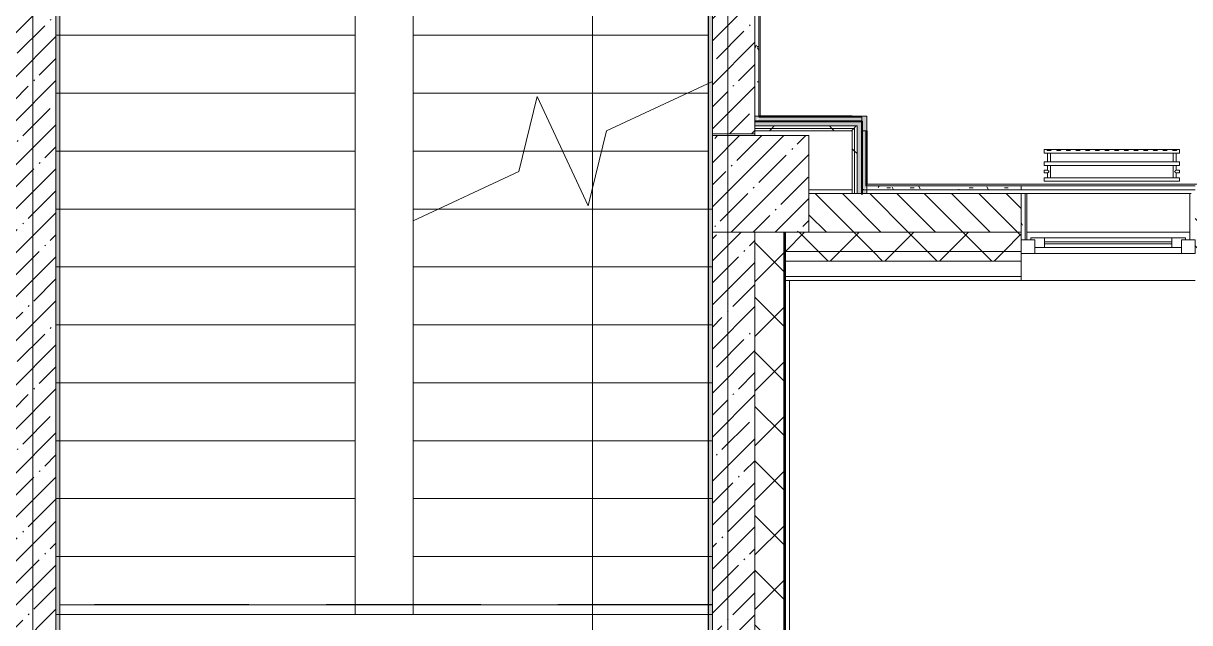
# Model space of a CAD drawing. Header units: millimetres. Extents: x -213911 to 415037, y -3642 to 107391.
# Drawn here: x 71976 to 78017, y 1391 to 4496 of the extents above; entities that cross this region are included whole.
import ezdxf

# ---------------------------------------------------------------- set-up
doc = ezdxf.new("R2010")
doc.units = ezdxf.units.MM
doc.linetypes.add('50_ШТРИХ_ш4_п2_', pattern=[1200, 800, -400])
for name, color, linetype, lineweight in [('5.5) Перег WD5', 3, 'Continuous', 40), ('A-DETL-3', 7, '50_ШТРИХ_ш4_п2_', 30), ('A-FLOR', 7, 'Continuous', 9), ('A-GLAZ', 7, 'Continuous', 9), ('A-GLAZ-1', 7, 'Continuous', 5), ('A-WALL', 7, 'Continuous', 5), ('I-WALL', 7, 'Continuous', 5), ('S-COLS', 7, 'Continuous', 9), ('S-COLS-1', 7, 'Continuous', 5), ('S-STRS', 7, 'Continuous', 9), ('S-STRS-MBND', 7, 'Continuous', 9), ('Оси', 7, 'Continuous', 9)]:
    doc.layers.add(name, color=color, linetype=linetype, lineweight=lineweight)
for name, color, linetype, lineweight, true_color in [('A-WALL-1', 9, 'Continuous', 5, 0x808080), ('A-WALL-FNSH-1', 9, 'Continuous', 5, 0x808080), ('M-EQPM-1', 7, 'Continuous', 9, 0xb2b2b2)]:
    doc.layers.add(name, color=color, linetype=linetype, lineweight=lineweight, true_color=true_color)
pattern_1 = [(45, (64.7, -136.06), (-114.04925, 114.04925), []), (45, (178.75, -136.06), (-114.04925, 114.04925), [201.612, -40.322, 6.706, -33.617])]
pattern_2 = [(45, (64.7, -136.06), (-141.42136, 141.42136), []), (135, (64.7, -136.06), (-141.42136, -141.42136), [])]
pattern_3 = [(0, (64.7, -136.06), (243.84, 60.96), [20.117, -162.763, 20.117, -162.763, -975.36]), (0, (64.7, -136.06), (243.84, 60.96), [-365.76, 20.117, -345.643, 20.117, -162.763, -426.72]), (0, (64.7, -136.06), (243.84, 60.96), [-914.4, 20.117, -101.803, 20.117, -284.683]), (120, (156.14, -105.58), (-174.71291, 180.691634), [20.117, -162.763, 20.117, -162.763, -975.36]), (120, (156.14, -105.58), (-174.71291, 180.691634), [-365.76, 20.117, -345.643, 20.117, -162.763, -426.72]), (120, (156.14, -105.58), (-174.71291, 180.691634), [-914.4, 20.117, -101.803, 20.117, -284.683]), (240, (186.62, 16.34), (-69.12709, -241.651634), [20.117, -162.763, 20.117, -162.763, -975.36]), (240, (186.62, 16.34), (-69.12709, -241.651634), [-365.76, 20.117, -345.643, 20.117, -162.763, -426.72]), (240, (186.62, 16.34), (-69.12709, -241.651634), [-914.4, 20.117, -101.803, 20.117, -284.683])]
pattern_4 = [(45, (64.7, -136.06), (-212.132, 212.132), []), (135, (64.7, -136.06), (-212.132, -212.132), [])]

# ---------------------------------------------------------------- blocks, each defined once
blk = doc.blocks.new('BSC_Колонна _Прямоугольная - 500х500-V13-Объем проектирования 1 этажа')
at = {"layer": 'S-COLS-1'}
h = blk.add_hatch(dxfattribs=at)
h.set_pattern_fill('FP_17', color=256, style=0, pattern_type=2)
h.set_pattern_definition([(45, (-75730, -3800), (-114.04925, 114.04925), []), (45, (-75615.95, -3800), (-114.04925, 114.04925), [201.613, -40.323, 6.706, -33.617])])
h.paths.add_polyline_path([(250, -250), (250, 250), (-250, 250), (-250, -250), (120, -250)])
for p, q in [((250, 250), (-250, 250)), ((-250, 250), (-250, -250)), ((250, -250), (250, 250)), ((-250, -250), (250, -250))]:
    blk.add_line(p, q, dxfattribs=at)
blk = doc.blocks.new('120_Окно_СКБ_1Ст - 120_Окно_СКБ_1Ст 900х2500_h_-19906774-Объем проектирования 1 этажа')
at = {"layer": 'A-GLAZ'}
for p, q in [((-450, -75), (-450, -5)), ((-450, -5), (-380, -5)), ((-380, -5), (-380, -75)), ((380, -35), (-380, -35)), ((-380, -35), (-380, -75)), ((-330, -85), (-330, -35)), ((330, -85), (330, -35)), ((380, -75), (380, -5)), ((380, -5), (450, -5)), ((380, -75), (380, -35)), ((450, -5), (450, -75)), ((-380, -75), (-450, -75)), ((-380, -75), (-400, -75)), ((-400, -75), (-400, -85)), ((-400, -85), (400, -85)), ((400, -85), (-400, -85)), ((450, -75), (380, -75)), ((400, -75), (380, -75)), ((400, -85), (400, -75))]:
    blk.add_line(p, q, dxfattribs=at)
at = {"layer": 'A-GLAZ-1'}
for p, q in [((450, -5), (-450, -5)), ((-330, -55), (330, -55)), ((-422, -75), (-400, -75)), ((330, -65), (-330, -65)), ((400, -75), (422, -75))]:
    blk.add_line(p, q, dxfattribs=at)
blk = doc.blocks.new('radiator_prado_classic_z_tip_30_po exemplyaru - Classic Z Тип 30-500-V230-Объем проектирования 1 этажа')
at = {"layer": 'M-EQPM-1'}
for p, q in [((0, 228), (0, 210)), ((700, 228), (0, 228)), ((0, 210), (0, 228)), ((0, 228), (12.5, 228)), ((0, 210), (700, 210)), ((17.8, 210), (0, 210)), ((12.5, 228), (37.5, 228)), ((37.5, 228), (12.5, 228)), ((12.5, 228), (37.5, 228)), ((12.5, 228), (17.5, 223)), ((12.5, 228), (17.5, 223)), ((32.5, 223), (17.5, 223)), ((17.5, 223), (32.5, 223)), ((17.5, 210), (17.5, 164)), ((17.5, 210), (17.5, 164)), ((17.8, 210), (17.5, 210)), ((17.5, 210), (17.8, 210)), ((17.8, 210), (17.5, 210)), ((17.5, 210), (32.5, 210)), ((32.2, 210), (17.8, 210)), ((17.8, 210), (32.2, 210)), ((32.2, 210), (17.8, 210)), ((32.5, 210), (32.2, 210)), ((32.2, 210), (32.5, 210)), ((32.5, 210), (32.2, 210)), ((667.8, 210), (32.2, 210)), ((32.5, 223), (37.5, 228)), ((37.5, 228), (32.5, 223)), ((32.5, 164), (32.5, 210)), ((32.5, 164), (32.5, 210)), ((37.5, 228), (62.5, 228)), ((62.5, 228), (87.5, 228)), ((87.5, 228), (62.5, 228)), ((62.5, 228), (87.5, 228)), ((62.5, 228), (67.5, 223)), ((62.5, 228), (67.5, 223)), ((82.5, 223), (67.5, 223)), ((67.5, 223), (82.5, 223)), ((82.5, 223), (87.5, 228)), ((87.5, 228), (82.5, 223)), ((87.5, 228), (112.5, 228)), ((112.5, 228), (137.5, 228)), ((137.5, 228), (112.5, 228)), ((112.5, 228), (137.5, 228)), ((112.5, 228), (117.5, 223)), ((112.5, 228), (117.5, 223)), ((132.5, 223), (117.5, 223)), ((117.5, 223), (132.5, 223)), ((132.5, 223), (137.5, 228)), ((137.5, 228), (132.5, 223)), ((137.5, 228), (162.5, 228)), ((162.5, 228), (187.5, 228)), ((187.5, 228), (162.5, 228)), ((162.5, 228), (187.5, 228)), ((162.5, 228), (167.5, 223)), ((162.5, 228), (167.5, 223)), ((182.5, 223), (167.5, 223)), ((167.5, 223), (182.5, 223)), ((182.5, 223), (187.5, 228)), ((187.5, 228), (182.5, 223)), ((187.5, 228), (212.5, 228)), ((212.5, 228), (237.5, 228)), ((237.5, 228), (212.5, 228)), ((212.5, 228), (237.5, 228)), ((212.5, 228), (217.5, 223)), ((212.5, 228), (217.5, 223)), ((232.5, 223), (217.5, 223)), ((217.5, 223), (232.5, 223)), ((232.5, 223), (237.5, 228)), ((237.5, 228), (232.5, 223)), ((237.5, 228), (262.5, 228)), ((262.5, 228), (287.5, 228)), ((287.5, 228), (262.5, 228)), ((262.5, 228), (287.5, 228)), ((262.5, 228), (267.5, 223)), ((262.5, 228), (267.5, 223)), ((282.5, 223), (267.5, 223)), ((267.5, 223), (282.5, 223)), ((282.5, 223), (287.5, 228)), ((287.5, 228), (282.5, 223)), ((287.5, 228), (312.5, 228)), ((312.5, 228), (337.5, 228)), ((337.5, 228), (312.5, 228)), ((312.5, 228), (337.5, 228)), ((312.5, 228), (317.5, 223)), ((312.5, 228), (317.5, 223)), ((332.5, 223), (317.5, 223)), ((317.5, 223), (332.5, 223)), ((332.5, 223), (337.5, 228)), ((337.5, 228), (332.5, 223)), ((337.5, 228), (362.5, 228)), ((362.5, 228), (387.5, 228)), ((387.5, 228), (362.5, 228)), ((362.5, 228), (387.5, 228)), ((362.5, 228), (367.5, 223)), ((362.5, 228), (367.5, 223)), ((382.5, 223), (367.5, 223)), ((367.5, 223), (382.5, 223)), ((382.5, 223), (387.5, 228)), ((387.5, 228), (382.5, 223)), ((387.5, 228), (412.5, 228)), ((412.5, 228), (437.5, 228)), ((437.5, 228), (412.5, 228)), ((412.5, 228), (437.5, 228)), ((412.5, 228), (417.5, 223)), ((412.5, 228), (417.5, 223)), ((432.5, 223), (417.5, 223)), ((417.5, 223), (432.5, 223)), ((432.5, 223), (437.5, 228)), ((437.5, 228), (432.5, 223)), ((437.5, 228), (462.5, 228)), ((462.5, 228), (487.5, 228)), ((487.5, 228), (462.5, 228)), ((462.5, 228), (487.5, 228)), ((462.5, 228), (467.5, 223)), ((462.5, 228), (467.5, 223)), ((482.5, 223), (467.5, 223)), ((467.5, 223), (482.5, 223)), ((482.5, 223), (487.5, 228)), ((487.5, 228), (482.5, 223)), ((487.5, 228), (512.5, 228)), ((512.5, 228), (537.5, 228)), ((537.5, 228), (512.5, 228)), ((512.5, 228), (537.5, 228)), ((512.5, 228), (517.5, 223)), ((512.5, 228), (517.5, 223)), ((532.5, 223), (517.5, 223)), ((517.5, 223), (532.5, 223)), ((532.5, 223), (537.5, 228)), ((537.5, 228), (532.5, 223)), ((537.5, 228), (562.5, 228)), ((562.5, 228), (587.5, 228)), ((587.5, 228), (562.5, 228)), ((562.5, 228), (587.5, 228)), ((562.5, 228), (567.5, 223)), ((562.5, 228), (567.5, 223)), ((582.5, 223), (567.5, 223)), ((567.5, 223), (582.5, 223)), ((582.5, 223), (587.5, 228)), ((587.5, 228), (582.5, 223)), ((587.5, 228), (612.5, 228)), ((612.5, 228), (637.5, 228)), ((637.5, 228), (612.5, 228)), ((612.5, 228), (637.5, 228)), ((612.5, 228), (617.5, 223)), ((617.5, 223), (612.5, 228)), ((632.5, 223), (617.5, 223)), ((617.5, 223), (632.5, 223)), ((632.5, 223), (637.5, 228)), ((637.5, 228), (632.5, 223)), ((637.5, 228), (662.5, 228)), ((662.5, 228), (687.5, 228)), ((687.5, 228), (662.5, 228)), ((662.5, 228), (687.5, 228)), ((662.5, 228), (667.5, 223)), ((662.5, 228), (667.5, 223)), ((682.5, 223), (667.5, 223)), ((667.5, 223), (682.5, 223)), ((667.5, 210), (667.5, 164)), ((667.5, 210), (667.5, 164)), ((667.8, 210), (667.5, 210)), ((667.5, 210), (682.5, 210)), ((667.8, 210), (667.5, 210)), ((667.5, 210), (667.8, 210)), ((682.2, 210), (667.8, 210)), ((682.2, 210), (667.8, 210)), ((667.8, 210), (682.2, 210)), ((682.5, 210), (682.2, 210)), ((682.5, 210), (682.2, 210)), ((682.2, 210), (682.5, 210)), ((700, 210), (682.2, 210)), ((682.5, 223), (687.5, 228)), ((687.5, 228), (682.5, 223)), ((682.5, 164), (682.5, 210)), ((682.5, 164), (682.5, 210)), ((687.5, 228), (700, 228)), ((700, 210), (700, 228)), ((700, 228), (700, 210)), ((700, 164), (0, 164)), ((0, 164), (0, 146)), ((0, 146), (0, 164)), ((0, 164), (17.8, 164)), ((0, 146), (700, 146)), ((18.5, 146), (0, 146)), ((17.5, 121.5), (0, 121.5)), ((17.5, 121.5), (0, 121.5)), ((0, 121.5), (0, 120.5)), ((0, 106.5), (0, 121.5)), ((17.8, 164), (17.5, 164)), ((17.5, 164), (17.8, 164)), ((17.8, 164), (17.5, 164)), ((17.5, 164), (32.5, 164)), ((17.5, 146), (17.5, 121.5)), ((17.5, 146), (17.5, 121.5)), ((17.5, 146), (18.5, 146)), ((18.5, 146), (17.5, 146)), ((17.5, 146), (18.5, 146)), ((32.5, 146), (17.5, 146)), ((32.2, 164), (17.8, 164)), ((17.8, 164), (32.2, 164)), ((32.2, 164), (17.8, 164)), ((18.5, 146), (32.2, 146)), ((32.2, 146), (18.5, 146)), ((18.5, 146), (32.2, 146)), ((32.5, 164), (32.2, 164)), ((32.2, 164), (32.5, 164)), ((32.5, 164), (32.2, 164)), ((32.2, 164), (667.8, 164)), ((32.2, 146), (32.5, 146)), ((32.5, 146), (32.2, 146)), ((32.2, 146), (32.5, 146)), ((667.8, 146), (32.2, 146)), ((32.5, 82), (32.5, 146)), ((32.5, 82), (32.5, 146)), ((667.8, 164), (667.5, 164)), ((667.5, 164), (682.5, 164)), ((667.8, 164), (667.5, 164)), ((667.5, 164), (667.8, 164)), ((667.5, 146), (667.5, 82)), ((667.5, 146), (667.5, 82)), ((667.5, 146), (667.8, 146)), ((682.5, 146), (667.5, 146)), ((667.5, 146), (667.8, 146)), ((667.8, 146), (667.5, 146)), ((682.2, 164), (667.8, 164)), ((682.2, 164), (667.8, 164)), ((667.8, 164), (682.2, 164)), ((667.8, 146), (681.5, 146)), ((667.8, 146), (681.5, 146)), ((681.5, 146), (667.8, 146)), ((681.5, 146), (682.5, 146)), ((681.5, 146), (682.5, 146)), ((682.5, 146), (681.5, 146)), ((700, 146), (681.5, 146)), ((682.5, 164), (682.2, 164)), ((682.5, 164), (682.2, 164)), ((682.2, 164), (682.5, 164)), ((682.2, 164), (700, 164)), ((682.5, 121.5), (682.5, 146)), ((682.5, 121.5), (682.5, 146)), ((700, 121.5), (682.5, 121.5)), ((700, 121.5), (682.5, 121.5)), ((700, 146), (700, 164)), ((700, 164), (700, 146)), ((700, 121.5), (700, 106.5)), ((700, 120.5), (700, 121.5)), ((700, 121.5), (700, 120.5)), ((700, 120.5), (700, 121.5)), ((0, 120.5), (0, 107.5)), ((0, 120.5), (0, 119.3)), ((0, 114), (0, 120.5)), ((0, 120.5), (0, 120.5)), ((0, 119.3), (0, 117.8)), ((0, 117.8), (0, 114)), ((0, 114), (0, 110.3)), ((0, 107.5), (0, 114)), ((0, 110.3), (0, 108.7)), ((0, 108.7), (0, 107.5)), ((0, 107.5), (0, 106.5)), ((0, 107.5), (0, 107.5)), ((0, 106.5), (17.5, 106.5)), ((0, 106.5), (17.5, 106.5)), ((700, 82), (0, 82)), ((0, 82), (0, 64)), ((0, 64), (0, 82)), ((0, 82), (18.5, 82)), ((700, 64), (0, 64)), ((0, 64), (700, 64)), ((17.5, 106.5), (17.5, 82)), ((17.5, 106.5), (17.5, 82)), ((18.5, 82), (17.5, 82)), ((17.5, 82), (18.5, 82)), ((18.5, 82), (17.5, 82)), ((17.5, 82), (32.5, 82)), ((32.2, 82), (18.5, 82)), ((18.5, 82), (32.2, 82)), ((32.2, 82), (18.5, 82)), ((32.5, 82), (32.2, 82)), ((32.2, 82), (32.5, 82)), ((32.5, 82), (32.2, 82)), ((32.2, 82), (667.8, 82)), ((667.8, 82), (667.5, 82)), ((667.5, 82), (682.5, 82)), ((667.8, 82), (667.5, 82)), ((667.5, 82), (667.8, 82)), ((681.5, 82), (667.8, 82)), ((681.5, 82), (667.8, 82)), ((667.8, 82), (681.5, 82)), ((682.5, 82), (681.5, 82)), ((682.5, 82), (681.5, 82)), ((681.5, 82), (682.5, 82)), ((681.5, 82), (700, 82)), ((682.5, 82), (682.5, 106.5)), ((682.5, 106.5), (700, 106.5)), ((682.5, 82), (682.5, 106.5)), ((682.5, 106.5), (700, 106.5)), ((700, 107.5), (700, 120.5)), ((700, 120.5), (700, 107.5)), ((700, 107.5), (700, 120.5)), ((700, 106.5), (700, 107.5)), ((700, 107.5), (700, 106.5)), ((700, 106.5), (700, 107.5)), ((700, 64), (700, 82)), ((700, 82), (700, 64))]:
    blk.add_line(p, q, dxfattribs=at)
for points, knots in [([(18.5, 120.5), (18.4, 120.6), (18.3, 120.7), (18.1, 120.9), (17.9, 121.1), (17.8, 121.2), (17.7, 121.3), (17.5, 121.5), (17.5, 121.5), (17.5, 121.5)], [0.7142857, 0.7142857, 0.7142857, 0.7142857, 0.75, 0.7857143, 0.8214286, 0.8571429, 0.8928571, 0.9285714, 1, 1, 1, 1]), ([(17.5, 121.5), (17.5, 121.5), (17.5, 121.5), (17.7, 121.3), (17.8, 121.2), (17.9, 121.1), (18.1, 120.9), (18.3, 120.7), (18.4, 120.6), (18.5, 120.5)], [0, 0, 0, 0, 0.0714286, 0.1071429, 0.1428571, 0.1785714, 0.2142857, 0.25, 0.2857143, 0.2857143, 0.2857143, 0.2857143]), ([(17.5, 121.5), (17.5, 121.5), (17.5, 121.5), (17.7, 121.3), (17.8, 121.2), (17.9, 121.1), (18.1, 120.9), (18.3, 120.7), (18.4, 120.6), (18.5, 120.5)], [0, 0, 0, 0, 0.0714286, 0.1071429, 0.1428571, 0.1785714, 0.2142857, 0.25, 0.2857143, 0.2857143, 0.2857143, 0.2857143]), ([(25, 114), (24.5, 114.5), (23.6, 115.4), (22.4, 116.6), (21.6, 117.4), (21.1, 117.9), (20.8, 118.2), (20.5, 118.5), (20.2, 118.8), (19.8, 119.1), (19.6, 119.4), (19.3, 119.7), (19, 120), (18.7, 120.3), (18.5, 120.5), (18.3, 120.7), (18.1, 120.9), (17.9, 121.1), (17.8, 121.2), (17.7, 121.3), (17.5, 121.5), (17.5, 121.5), (17.5, 121.5)], [0, 0, 0, 0, 0.142857, 0.285714, 0.357143, 0.392857, 0.428571, 0.464286, 0.5, 0.535714, 0.571429, 0.607143, 0.642857, 0.678571, 0.714286, 0.75, 0.785714, 0.821429, 0.857143, 0.892857, 0.928571, 1, 1, 1, 1]), ([(675, 114), (675.5, 114.5), (676.4, 115.4), (677.6, 116.6), (678.4, 117.4), (678.9, 117.9), (679.2, 118.2), (679.5, 118.5), (679.8, 118.8), (680.1, 119.2), (680.4, 119.4), (680.7, 119.7), (681, 120), (681.3, 120.3), (681.5, 120.5), (681.7, 120.7), (681.9, 120.9), (682.1, 121.1), (682.2, 121.2), (682.3, 121.3), (682.5, 121.5), (682.5, 121.5), (682.5, 121.5)], [0, 0, 0, 0, 0.142857, 0.285714, 0.357143, 0.392857, 0.428571, 0.464286, 0.5, 0.535714, 0.571429, 0.607143, 0.642857, 0.678571, 0.714286, 0.75, 0.785714, 0.821429, 0.857143, 0.892857, 0.928571, 1, 1, 1, 1]), ([(682.5, 121.5), (682.5, 121.5), (682.5, 121.5), (682.3, 121.3), (682.2, 121.2), (682.1, 121.1), (681.9, 120.9), (681.7, 120.7), (681.6, 120.6), (681.5, 120.5)], [0, 0, 0, 0, 0.0714286, 0.1071429, 0.1428571, 0.1785714, 0.2142857, 0.25, 0.2857143, 0.2857143, 0.2857143, 0.2857143]), ([(682.5, 121.5), (682.5, 121.5), (682.5, 121.5), (682.3, 121.3), (682.2, 121.2), (682.1, 121.1), (681.9, 120.9), (681.7, 120.7), (681.6, 120.6), (681.5, 120.5)], [0, 0, 0, 0, 0.0714286, 0.1071429, 0.1428571, 0.1785714, 0.2142857, 0.25, 0.2857143, 0.2857143, 0.2857143, 0.2857143]), ([(681.5, 120.5), (681.6, 120.6), (681.7, 120.7), (681.9, 120.9), (682.1, 121.1), (682.2, 121.2), (682.3, 121.3), (682.5, 121.5), (682.5, 121.5), (682.5, 121.5)], [0.7142857, 0.7142857, 0.7142857, 0.7142857, 0.75, 0.7857143, 0.8214286, 0.8571429, 0.8928571, 0.9285714, 1, 1, 1, 1]), ([(17.5, 106.5), (17.5, 106.5), (17.5, 106.5), (17.7, 106.7), (17.8, 106.8), (17.9, 106.9), (18.1, 107.1), (18.3, 107.3), (18.5, 107.5), (18.7, 107.7), (19, 108), (19.3, 108.3), (19.6, 108.6), (19.8, 108.9), (20.3, 109.3), (20.7, 109.7), (21.1, 110.1), (21.6, 110.6), (22.4, 111.4), (23.6, 112.6), (24.5, 113.5), (25, 114)], [0, 0, 0, 0, 0.071429, 0.107143, 0.142857, 0.178571, 0.214286, 0.25, 0.285714, 0.321429, 0.357143, 0.392857, 0.428571, 0.464286, 0.5, 0.571429, 0.607143, 0.642857, 0.714286, 0.857143, 1, 1, 1, 1]), ([(17.5, 106.5), (17.5, 106.5), (17.5, 106.5), (17.7, 106.7), (17.8, 106.8), (17.9, 106.9), (18.1, 107.1), (18.3, 107.3), (18.4, 107.4), (18.5, 107.5)], [0, 0, 0, 0, 0.0714286, 0.1071429, 0.1428571, 0.1785714, 0.2142857, 0.25, 0.2857143, 0.2857143, 0.2857143, 0.2857143]), ([(18.5, 107.5), (18.4, 107.4), (18.3, 107.3), (18.1, 107.1), (17.9, 106.9), (17.8, 106.8), (17.7, 106.7), (17.5, 106.5), (17.5, 106.5), (17.5, 106.5)], [0.7142857, 0.7142857, 0.7142857, 0.7142857, 0.75, 0.7857143, 0.8214286, 0.8571429, 0.8928571, 0.9285714, 1, 1, 1, 1]), ([(18.5, 107.5), (18.4, 107.4), (18.3, 107.3), (18.1, 107.1), (17.9, 106.9), (17.8, 106.8), (17.7, 106.7), (17.5, 106.5), (17.5, 106.5), (17.5, 106.5)], [0.7142857, 0.7142857, 0.7142857, 0.7142857, 0.75, 0.7857143, 0.8214286, 0.8571429, 0.8928571, 0.9285714, 1, 1, 1, 1]), ([(22.1, 116.9), (21.9, 117.1), (21.6, 117.4), (21.1, 117.9), (20.8, 118.2), (20.5, 118.5), (20.2, 118.8), (19.9, 119.2), (19.7, 119.3), (19.6, 119.4)], [0.2857143, 0.2857143, 0.2857143, 0.2857143, 0.3571429, 0.3928571, 0.4285714, 0.4642857, 0.5, 0.5357143, 0.5714286, 0.5714286, 0.5714286, 0.5714286]), ([(19.6, 119.4), (19.7, 119.3), (19.9, 119.2), (20.3, 118.7), (20.7, 118.3), (21.1, 117.9), (21.6, 117.4), (21.9, 117.1), (22.1, 116.9)], [0.4285714, 0.4285714, 0.4285714, 0.4285714, 0.4642857, 0.5, 0.5714286, 0.6071429, 0.6428571, 0.7142857, 0.7142857, 0.7142857, 0.7142857]), ([(19.6, 119.4), (19.7, 119.3), (19.8, 119.1), (20.3, 118.7), (20.7, 118.3), (21.1, 117.9), (21.6, 117.4), (21.9, 117.1), (22.1, 116.9)], [0.4285714, 0.4285714, 0.4285714, 0.4285714, 0.4642857, 0.5, 0.5714286, 0.6071429, 0.6428571, 0.7142857, 0.7142857, 0.7142857, 0.7142857]), ([(19.6, 108.6), (19.7, 108.7), (19.9, 108.8), (20.3, 109.3), (20.7, 109.7), (21.1, 110.1), (21.6, 110.6), (21.9, 110.9), (22.1, 111.1)], [0.4285714, 0.4285714, 0.4285714, 0.4285714, 0.4642857, 0.5, 0.5714286, 0.6071429, 0.6428571, 0.7142857, 0.7142857, 0.7142857, 0.7142857]), ([(22.1, 111.1), (21.9, 110.9), (21.6, 110.6), (21.1, 110.1), (20.8, 109.8), (20.5, 109.5), (20.2, 109.2), (19.9, 108.8), (19.7, 108.7), (19.6, 108.6)], [0.2857143, 0.2857143, 0.2857143, 0.2857143, 0.3571429, 0.3928571, 0.4285714, 0.4642857, 0.5, 0.5357143, 0.5714286, 0.5714286, 0.5714286, 0.5714286]), ([(22.1, 111.1), (21.9, 110.9), (21.6, 110.6), (21.1, 110.1), (20.8, 109.8), (20.5, 109.5), (20.2, 109.2), (19.8, 108.9), (19.7, 108.7), (19.6, 108.6)], [0.2857143, 0.2857143, 0.2857143, 0.2857143, 0.3571429, 0.3928571, 0.4285714, 0.4642857, 0.5, 0.5357143, 0.5714286, 0.5714286, 0.5714286, 0.5714286]), ([(682.5, 106.5), (682.5, 106.5), (682.5, 106.5), (682.3, 106.7), (682.2, 106.8), (682.1, 106.9), (681.9, 107.1), (681.7, 107.3), (681.5, 107.5), (681.3, 107.7), (681, 108), (680.7, 108.3), (680.4, 108.6), (680.1, 108.8), (679.7, 109.3), (679.3, 109.7), (678.9, 110.1), (678.4, 110.6), (677.6, 111.4), (676.4, 112.6), (675.5, 113.5), (675, 114)], [0, 0, 0, 0, 0.071429, 0.107143, 0.142857, 0.178571, 0.214286, 0.25, 0.285714, 0.321429, 0.357143, 0.392857, 0.428571, 0.464286, 0.5, 0.571429, 0.607143, 0.642857, 0.714286, 0.857143, 1, 1, 1, 1]), ([(680.4, 119.4), (680.3, 119.3), (680.1, 119.2), (679.7, 118.7), (679.3, 118.3), (678.9, 117.9), (678.4, 117.4), (678.1, 117.1), (677.9, 116.9)], [0.4285714, 0.4285714, 0.4285714, 0.4285714, 0.4642857, 0.5, 0.5714286, 0.6071429, 0.6428571, 0.7142857, 0.7142857, 0.7142857, 0.7142857]), ([(677.9, 116.9), (678.1, 117.1), (678.4, 117.4), (678.9, 117.9), (679.2, 118.2), (679.5, 118.5), (679.8, 118.8), (680.1, 119.2), (680.3, 119.3), (680.4, 119.4)], [0.2857143, 0.2857143, 0.2857143, 0.2857143, 0.3571429, 0.3928571, 0.4285714, 0.4642857, 0.5, 0.5357143, 0.5714286, 0.5714286, 0.5714286, 0.5714286]), ([(679.2, 118.2), (679.1, 118.1), (678.9, 117.9), (678.4, 117.4), (678.1, 117.1), (677.9, 116.9)], [0.5714286, 0.5714286, 0.5714286, 0.5714286, 0.6071429, 0.6428571, 0.7142857, 0.7142857, 0.7142857, 0.7142857]), ([(677.9, 111.1), (678.1, 110.9), (678.4, 110.6), (678.9, 110.1), (679.2, 109.8), (679.5, 109.5), (679.8, 109.2), (680.1, 108.8), (680.3, 108.7), (680.4, 108.6)], [0.2857143, 0.2857143, 0.2857143, 0.2857143, 0.3571429, 0.3928571, 0.4285714, 0.4642857, 0.5, 0.5357143, 0.5714286, 0.5714286, 0.5714286, 0.5714286]), ([(677.9, 111.1), (678.1, 110.9), (678.4, 110.6), (678.9, 110.1), (679.1, 109.9), (679.2, 109.8)], [0.2857143, 0.2857143, 0.2857143, 0.2857143, 0.3571429, 0.3928571, 0.4285714, 0.4285714, 0.4285714, 0.4285714]), ([(680.4, 108.6), (680.3, 108.7), (680.1, 108.8), (679.7, 109.3), (679.3, 109.7), (678.9, 110.1), (678.4, 110.6), (678.1, 110.9), (677.9, 111.1)], [0.4285714, 0.4285714, 0.4285714, 0.4285714, 0.4642857, 0.5, 0.5714286, 0.6071429, 0.6428571, 0.7142857, 0.7142857, 0.7142857, 0.7142857]), ([(680.4, 119.4), (680.3, 119.3), (680.1, 119.2), (679.7, 118.7), (679.4, 118.4), (679.2, 118.2)], [0.4285714, 0.4285714, 0.4285714, 0.4285714, 0.4642857, 0.5, 0.5714286, 0.5714286, 0.5714286, 0.5714286]), ([(681.5, 107.5), (681.6, 107.4), (681.7, 107.3), (681.9, 107.1), (682.1, 106.9), (682.2, 106.8), (682.3, 106.7), (682.5, 106.5), (682.5, 106.5), (682.5, 106.5)], [0.7142857, 0.7142857, 0.7142857, 0.7142857, 0.75, 0.7857143, 0.8214286, 0.8571429, 0.8928571, 0.9285714, 1, 1, 1, 1]), ([(681.5, 107.5), (681.6, 107.4), (681.7, 107.3), (681.9, 107.1), (682.1, 106.9), (682.2, 106.8), (682.3, 106.7), (682.5, 106.5), (682.5, 106.5), (682.5, 106.5)], [0.7142857, 0.7142857, 0.7142857, 0.7142857, 0.75, 0.7857143, 0.8214286, 0.8571429, 0.8928571, 0.9285714, 1, 1, 1, 1]), ([(682.5, 106.5), (682.5, 106.5), (682.5, 106.5), (682.3, 106.7), (682.2, 106.8), (682.1, 106.9), (681.9, 107.1), (681.7, 107.3), (681.6, 107.4), (681.5, 107.5)], [0, 0, 0, 0, 0.0714286, 0.1071429, 0.1428571, 0.1785714, 0.2142857, 0.25, 0.2857143, 0.2857143, 0.2857143, 0.2857143])]:
    blk.add_open_spline(points, degree=3, knots=knots, dxfattribs=at)
for points in [[(19.6, 119.4), (19.5, 119.5), (19.3, 119.7), (19, 120), (18.7, 120.3), (18.6, 120.4), (18.5, 120.5)], [(18.5, 120.5), (18.6, 120.4), (18.7, 120.3), (19, 120), (19.3, 119.7), (19.5, 119.5), (19.6, 119.4)], [(18.5, 120.5), (18.6, 120.4), (18.7, 120.3), (19, 120), (19.3, 119.7), (19.5, 119.5), (19.6, 119.4)], [(18.5, 107.5), (18.6, 107.6), (18.7, 107.7), (19, 108), (19.3, 108.3), (19.5, 108.5), (19.6, 108.6)], [(19.6, 108.6), (19.5, 108.5), (19.3, 108.3), (19, 108), (18.7, 107.7), (18.6, 107.6), (18.5, 107.5)], [(19.6, 108.6), (19.5, 108.5), (19.3, 108.3), (19, 108), (18.7, 107.7), (18.6, 107.6), (18.5, 107.5)], [(25, 114), (24.5, 114.5), (23.6, 115.4), (22.6, 116.4), (22.1, 116.9)], [(22.1, 116.9), (22.6, 116.4), (23.6, 115.4), (24.5, 114.5), (25, 114)], [(22.1, 116.9), (22.6, 116.4), (23.6, 115.4), (24.5, 114.5), (25, 114)], [(22.1, 111.1), (22.6, 111.6), (23.6, 112.6), (24.5, 113.5), (25, 114)], [(25, 114), (24.5, 113.5), (23.6, 112.6), (22.6, 111.6), (22.1, 111.1)], [(25, 114), (24.5, 113.5), (23.6, 112.6), (22.6, 111.6), (22.1, 111.1)], [(677.9, 116.9), (677.4, 116.4), (676.4, 115.4), (675.5, 114.5), (675, 114)], [(677.9, 116.9), (677.4, 116.4), (676.4, 115.4), (675.5, 114.5), (675, 114)], [(675, 114), (675.5, 114.5), (676.4, 115.4), (677.4, 116.4), (677.9, 116.9)], [(675, 114), (675.5, 113.5), (676.4, 112.6), (677.4, 111.6), (677.9, 111.1)], [(675, 114), (675.5, 113.5), (676.4, 112.6), (677.4, 111.6), (677.9, 111.1)], [(677.9, 111.1), (677.4, 111.6), (676.4, 112.6), (675.5, 113.5), (675, 114)], [(679.2, 109.8), (679.3, 109.7), (679.5, 109.5), (679.8, 109.2), (680.1, 108.8), (680.3, 108.7), (680.4, 108.6)], [(681.5, 120.5), (681.4, 120.4), (681.3, 120.3), (681, 120), (680.7, 119.7), (680.5, 119.5), (680.4, 119.4)], [(681.5, 120.5), (681.4, 120.4), (681.3, 120.3), (681, 120), (680.7, 119.7), (680.5, 119.5), (680.4, 119.4)], [(680.4, 119.4), (680.5, 119.5), (680.7, 119.7), (681, 120), (681.3, 120.3), (681.4, 120.4), (681.5, 120.5)], [(680.4, 108.6), (680.5, 108.5), (680.7, 108.3), (681, 108), (681.3, 107.7), (681.4, 107.6), (681.5, 107.5)], [(680.4, 108.6), (680.5, 108.5), (680.7, 108.3), (681, 108), (681.3, 107.7), (681.4, 107.6), (681.5, 107.5)], [(681.5, 107.5), (681.4, 107.6), (681.3, 107.7), (681, 108), (680.7, 108.3), (680.5, 108.5), (680.4, 108.6)]]:
    blk.add_open_spline(points, degree=3, dxfattribs=at)

msp = doc.modelspace()

# ---------------------------------------------------------------- hatches: boundary and pattern name
at = {"layer": 'A-WALL'}
h = msp.add_hatch(dxfattribs=at)
h.set_pattern_fill('FP_2', color=256, style=0, pattern_type=2)
h.set_pattern_definition([(135, (64.7, -136.06), (-70.71068, -70.71068), [])])
h.paths.add_polyline_path([(79065.2, 3413.9), (79245.2, 3413.9), (79245.2, 3613.9), (78044.7, 3613.9), (78044.7, 3413.9), (78138.3, 3413.9)])
h.paths.add_polyline_path([(82064.7, 3413.9), (82064.7, 3613.9), (80914.7, 3613.9), (80914.7, 3413.9), (81232.9, 3413.9)])
h.paths.add_polyline_path([(80145.2, 3413.9), (80414.7, 3413.9), (80414.7, 3613.9), (80145.2, 3613.9), (80145.2, 3566.6)])
h.paths.add_polyline_path([(84164.7, 3413.9), (84264.7, 3413.9), (84264.7, 3613.9), (84164.7, 3613.9), (84164.7, 3418.3)])
h.paths.add_polyline_path([(77106.8, 3413.9), (77144.7, 3413.9), (77144.7, 3613.9), (76044.7, 3613.9), (76044.7, 3413.9), (76075.2, 3413.9)])
h = msp.add_hatch(dxfattribs=at)
h.set_pattern_fill('FP_24', color=256, style=0, pattern_type=2)
h.set_pattern_definition(pattern_2)
h.paths.add_polyline_path([(75764.7, -386.1), (75914.7, -386.1), (75914.7, 3413.9), (75764.7, 3413.9), (75764.7, -236.1)])
h = msp.add_hatch(dxfattribs=at)
h.set_pattern_fill('FP_24', color=256, style=0, pattern_type=2)
h.set_pattern_definition(pattern_2)
h.paths.add_polyline_path([(84762.2, 3313.9), (84864.7, 3313.9), (84864.7, 3413.9), (84164.7, 3413.9), (84164.7, 3313.9), (84654.7, 3313.9)])
h.paths.add_polyline_path([(80414.7, 3313.9), (82064.7, 3313.9), (82064.7, 3413.9), (80145.2, 3413.9), (80145.2, 3313.9), (80201.4, 3313.9)])
h.paths.add_polyline_path([(79165.2, 3313.9), (79245.2, 3313.9), (79245.2, 3413.9), (78044.7, 3413.9), (78044.7, 3313.9), (79065.2, 3313.9)])
h.paths.add_polyline_path([(75944.7, 3313.9), (77144.7, 3313.9), (77144.7, 3413.9), (75922.7, 3413.9), (75922.7, 3313.9)])
h = msp.add_hatch(dxfattribs=at)
h.set_pattern_fill('FP_24', color=256, style=0, pattern_type=2)
h.set_pattern_definition(pattern_2)
h.paths.add_polyline_path([(84760.9, 3263.9), (84914.7, 3263.9), (84914.7, 3313.9), (84164.7, 3313.9), (84164.7, 3263.9), (84654.7, 3263.9)])
h.paths.add_polyline_path([(82064.7, 3263.9), (82064.7, 3313.9), (80145.2, 3313.9), (80145.2, 3263.9), (81794.7, 3263.9)])
h.paths.add_polyline_path([(79245.2, 3263.9), (79245.2, 3313.9), (78044.7, 3313.9), (78044.7, 3263.9), (79169.8, 3263.9)])
h.paths.add_polyline_path([(77144.7, 3263.9), (77144.7, 3313.9), (75922.7, 3313.9), (75922.7, 3263.9), (77106.8, 3263.9)])
at = {"layer": 'I-WALL'}
h = msp.add_hatch(dxfattribs=at)
h.set_pattern_fill('FP_1', color=256, style=0, pattern_type=2)
h.set_pattern_definition(pattern_1)
h.paths.add_polyline_path([(71924.7, -236.1), (72144.7, -236.1), (72144.7, 7763.9), (71924.7, 7763.9), (71924.7, -199.3)])
h = msp.add_hatch(dxfattribs=at)
h.set_pattern_fill('FP_191', color=256, style=0, pattern_type=2)
h.set_pattern_definition(pattern_3)
h.paths.add_polyline_path([(72144.7, -16.1), (72164.7, -16.1), (72164.7, 7522.9), (72144.7, 7523.9), (72144.7, 1483.9)])
h = msp.add_hatch(dxfattribs=at)
h.set_pattern_fill('FP_191', color=256, style=0, pattern_type=2)
h.set_pattern_definition(pattern_3)
h.paths.add_polyline_path([(75544.7, 3.9), (75544.7, 7543.9), (75524.7, 7522.9), (75524.7, 3.9), (75538.9, 3.9)])
h.paths.add_polyline_path([(75524.7, 7523.9), (75544.7, 7543.9), (75524.7, 7543.9)])
h = msp.add_hatch(dxfattribs=at)
h.set_pattern_fill('FP_1', color=256, style=0, pattern_type=2)
h.set_pattern_definition(pattern_1)
h.paths.add_polyline_path([(75559.5, 3923.9), (75764.7, 3923.9), (75764.7, 7543.9), (75544.7, 7543.9), (75544.7, 3923.9)])
h = msp.add_hatch(dxfattribs=at)
h.set_pattern_fill('FP_191', color=256, style=0, pattern_type=2)
h.set_pattern_definition(pattern_3)
h.paths.add_polyline_path([(75777.6, 4013.9), (75784.7, 4013.9), (75784.7, 6854.5), (75764.7, 6854.5), (75764.7, 4013.9)])
h = msp.add_hatch(color=256, dxfattribs=at)
h.paths.add_polyline_path([(75764.7, 3988.9), (75784.7, 4008.9), (75784.7, 4013.9), (75764.7, 4013.9), (75764.7, 4008.9)])
h.paths.add_polyline_path([(76319.1, 3963.9), (76344.1, 3963.9), (76344.1, 4013.9), (75792.7, 4013.9), (75778.7, 3988.9), (75764.7, 3988.9), (75764.7, 3963.9), (76294.1, 3963.9)])
h = msp.add_hatch(dxfattribs=at)
h.set_pattern_fill('FP_192', color=256, style=0, pattern_type=2)
h.set_pattern_definition(pattern_4)
h.paths.add_polyline_path([(76281.6, 3951.4), (76294.1, 3951.4), (76294.1, 3963.9), (75764.7, 3963.9), (75764.7, 3951.4), (76075.2, 3951.4)])
h = msp.add_hatch(dxfattribs=at)
h.set_pattern_fill('FP_192', color=256, style=0, pattern_type=2)
h.set_pattern_definition(pattern_4)
h.paths.add_polyline_path([(75764.7, 3938.9), (76281.6, 3938.9), (76281.6, 3951.4), (75764.7, 3951.4)])
h = msp.add_hatch(dxfattribs=at)
h.set_pattern_fill('FP_192', color=256, style=0, pattern_type=2)
h.set_pattern_definition(pattern_4)
h.paths.add_polyline_path([(76269.1, 3613.9), (76281.6, 3613.9), (76281.6, 3938.9), (76269.1, 3938.9), (76269.1, 3633.9)])
h = msp.add_hatch(dxfattribs=at)
h.set_pattern_fill('FP_192', color=256, style=0, pattern_type=2)
h.set_pattern_definition(pattern_4)
h.paths.add_polyline_path([(76294.1, 3613.9), (76294.1, 3951.4), (76281.6, 3951.4), (76281.6, 3613.9)])
msp.add_hatch(color=256, dxfattribs=at).paths.add_polyline_path([(76319.1, 3613.9), (76344.1, 3613.9), (76344.1, 3633.9), (76319.1, 3633.9), (76344.1, 3642.9), (76343.8, 3963.9), (76294.1, 3963.9), (76294.1, 3613.9)])
h = msp.add_hatch(dxfattribs=at)
h.set_pattern_fill('FP_191', color=256, style=0, pattern_type=2)
h.set_pattern_definition(pattern_3)
h.paths.add_polyline_path([(77144.7, 3633.9), (77144.7, 3653.9), (76344.1, 3653.9), (76344.1, 3642.9), (76319.1, 3633.9), (77106.8, 3633.9)])
h.paths.add_polyline_path([(79037.2, 3633.9), (79065.2, 3633.9), (79065.2, 3653.9), (78044.7, 3653.9), (78044.7, 3633.9), (78138.3, 3633.9)])
h = msp.add_hatch(dxfattribs=at)
h.set_pattern_fill('FP_191', color=256, style=0, pattern_type=2)
h.set_pattern_definition(pattern_3)
h.paths.add_polyline_path([(77164.7, 3373.9), (77164.7, 3613.9), (77144.7, 3613.9), (77144.7, 3373.9)])
h = msp.add_hatch(dxfattribs=at)
h.set_pattern_fill('FP_1', color=256, style=0, pattern_type=2)
h.set_pattern_definition(pattern_1)
h.paths.add_polyline_path([(75764.7, -236.1), (75764.7, 3413.9), (75544.7, 3413.9), (75544.7, -236.1)])

# ---------------------------------------------------------------- linework, layer by layer
at = {"layer": '5.5) Перег WD5'}
msp.add_lwpolyline([(75764.7, 3988.9), (76319.1, 3988.9), (76319.1, 3608.9)], dxfattribs=at)
at = {"layer": 'A-DETL-3'}
msp.add_line((75544.7, 1483.9), (72144.7, 1483.9), dxfattribs=at)
at = {"layer": 'A-FLOR'}
for p, q in [((75764.7, 3913.9), (75764.7, 3923.9)), ((76269.1, 3633.9), (76044.7, 3633.9)), ((72164.7, 1483.9), (75524.7, 1483.9))]:
    msp.add_line(p, q, dxfattribs=at)
at = {"layer": 'A-WALL'}
for p, q in [((72164.7, 7523.9), (72164.7, 3.9)), ((75784.7, 4216.7), (75784.7, 6834.5)), ((75784.7, 4013.9), (75784.7, 4008.9)), ((76294.1, 3963.9), (75764.7, 3963.9)), ((76281.6, 3951.4), (75764.7, 3951.4)), ((76281.6, 3613.9), (76281.6, 3951.4)), ((76294.1, 3613.9), (76294.1, 3963.9)), ((76344.1, 3938.9), (76319.1, 3938.9)), ((76339.1, 3938.9), (76339.1, 3653.9)), ((77172.7, 3613.9), (78016.7, 3613.9)), ((75764.7, -236.1), (75764.7, 3413.9)), ((75914.7, -386.1), (75914.7, 3413.9)), ((75917.7, -389.1), (75917.7, 3413.9)), ((75922.7, 3413.9), (75922.7, 3163.9)), ((77144.7, 3413.9), (76044.7, 3413.9)), ((75922.7, 3313.9), (77144.7, 3313.9)), ((75922.7, 3263.9), (77144.7, 3263.9)), ((75922.7, 3183.9), (77144.7, 3183.9)), ((75944.7, 3163.9), (75944.7, -416.1)), ((78044.7, 3163.9), (77144.7, 3163.9))]:
    msp.add_line(p, q, dxfattribs=at)
at = {"layer": 'A-WALL-1'}
for p, q in [((75764.7, 8963.9), (75764.7, 3923.9)), ((72144.7, -16.1), (72144.7, 7543.9)), ((75524.7, 7523.9), (75524.7, 3.9)), ((75544.7, 3913.9), (75544.7, 7543.9)), ((76344.1, 4013.9), (75764.7, 4013.9)), ((75764.7, 3988.9), (76319.1, 3988.9)), ((76319.1, 4008.9), (76269.1, 4008.9)), ((76319.1, 3988.9), (76319.1, 4008.9)), ((76344.1, 3613.9), (76344.1, 4013.9)), ((75764.7, 3938.9), (76269.1, 3938.9)), ((76269.1, 3938.9), (76269.1, 3613.9)), ((76319.1, 3938.9), (76319.1, 3633.9)), ((75544.7, 3923.9), (75764.7, 3923.9)), ((76319.1, 3633.9), (77144.7, 3633.9)), ((76374.8, 3653.9), (76339.1, 3653.9)), ((77144.7, 3633.9), (77144.7, 3653.9)), ((77164.7, 3613.9), (76044.7, 3613.9)), ((77144.7, 3613.9), (77144.7, 3183.9)), ((77164.7, 3373.9), (77164.7, 3613.9)), ((75544.7, 3413.9), (75544.7, -16.1)), ((75544.7, 3413.9), (75544.7, 3413.9)), ((77144.7, 3373.9), (77164.7, 3373.9))]:
    msp.add_line(p, q, dxfattribs=at)
at = {"layer": 'A-WALL-FNSH-1'}
for p, q in [((72165.7, 7522.9), (72165.7, 3.9)), ((75792.7, 4013.9), (75792.7, 6826.5)), ((75523.7, 5665), (75523.7, 3161)), ((75784.7, 4216.7), (75784.7, 4016.9)), ((76269.1, 4016.9), (75784.7, 4016.9)), ((75784.7, 4008.9), (76269.1, 4008.9)), ((76269.1, 4008.9), (76269.1, 4016.9)), ((76347.1, 3938.9), (76344.1, 3938.9)), ((76347.1, 3661.9), (76347.1, 3938.9)), ((76339.1, 3661.9), (76344.1, 3661.9)), ((79037.2, 3661.9), (76347.1, 3661.9)), ((76374.8, 3653.9), (78044.7, 3653.9)), ((77172.7, 3613.9), (77164.7, 3613.9)), ((77172.7, 3373.9), (77172.7, 3613.9)), ((78016.7, 3613.9), (78016.7, 3373.9)), ((78024.7, 3613.9), (78016.7, 3613.9)), ((77164.7, 3373.9), (77172.7, 3373.9)), ((78016.7, 3373.9), (78024.7, 3373.9)), ((75523.7, 3161), (75524.7, 3161)), ((75922.7, 3163.9), (77144.7, 3163.9)), ((75922.7, -394.1), (75922.7, 3163.9)), ((77144.7, 3163.9), (77144.7, 3183.9)), ((75524.7, 2853.5), (75523.7, 2853.5)), ((75523.7, 2853.5), (75523.7, 4.4))]:
    msp.add_line(p, q, dxfattribs=at)
at = {"layer": 'I-WALL'}
for p, q in [((75784.7, 4016.9), (75784.7, 4013.9)), ((77144.7, 3633.9), (78044.7, 3633.9)), ((78016.7, 3413.9), (77172.7, 3413.9)), ((75523.7, 2853.5), (75523.7, 3161))]:
    msp.add_line(p, q, dxfattribs=at)
at = {"layer": 'S-STRS'}
for p, q in [((73994.7, 4733.6), (73994.7, 4433.6)), ((73994.7, 4433.6), (73994.7, 4133.6)), ((75524.7, 4433.6), (73994.7, 4433.6)), ((75524.7, 4433.6), (73994.7, 4433.6)), ((73994.7, 4133.6), (73994.7, 3833.6)), ((75413.1, 4133.6), (73994.7, 4133.6)), ((75413.1, 4133.6), (73994.7, 4133.6)), ((73994.7, 3833.6), (73994.7, 3533.6)), ((74568.8, 3833.6), (73994.7, 3833.6)), ((74568.8, 3833.6), (73994.7, 3833.6)), ((74970.6, 3833.6), (74769.7, 3833.6)), ((74970.6, 3833.6), (74769.7, 3833.6)), ((73994.7, 3533.6), (73994.7, 3472.3)), ((74126.3, 3533.6), (73994.7, 3533.6)), ((74126.3, 3533.6), (73994.7, 3533.6))]:
    msp.add_line(p, q, dxfattribs=at)
at = {"layer": 'S-STRS-MBND'}
for p, q in [((72144.7, 1433.6), (72144.7, 5033.6)), ((73694.7, 1433.6), (73694.7, 5033.6)), ((72144.7, 4433.6), (73694.7, 4433.6)), ((72144.7, 4433.6), (73694.7, 4433.6)), ((74996.3, 3939.3), (75544.7, 4195)), ((72144.7, 4133.6), (73694.7, 4133.6)), ((72144.7, 4133.6), (73694.7, 4133.6)), ((74543.1, 3728), (74637.6, 4116.9)), ((74637.6, 4116.9), (74901.8, 3550.4)), ((75524.7, 4133.6), (75413.1, 4133.6)), ((75524.7, 4133.6), (75413.1, 4133.6)), ((74901.8, 3550.4), (74996.3, 3939.3)), ((72144.7, 3833.6), (73694.7, 3833.6)), ((72144.7, 3833.6), (73694.7, 3833.6)), ((74769.7, 3833.6), (74568.8, 3833.6)), ((74769.7, 3833.6), (74568.8, 3833.6)), ((75524.7, 3833.6), (74970.6, 3833.6)), ((75524.7, 3833.6), (74970.6, 3833.6)), ((73994.7, 3472.3), (74543.1, 3728)), ((72144.7, 3533.6), (73694.7, 3533.6)), ((72144.7, 3533.6), (73694.7, 3533.6)), ((75544.7, 3533.6), (74126.3, 3533.6)), ((75544.7, 3533.6), (74126.3, 3533.6)), ((73994.7, 3472.3), (73994.7, 1433.6)), ((75544.7, 3413.9), (75544.7, 1433.6)), ((72144.7, 3233.6), (73694.7, 3233.6)), ((72144.7, 3233.6), (73694.7, 3233.6)), ((75544.7, 3233.6), (73994.7, 3233.6)), ((75544.7, 3233.6), (73994.7, 3233.6)), ((72144.7, 2933.6), (73694.7, 2933.6)), ((72144.7, 2933.6), (73694.7, 2933.6)), ((75544.7, 2933.6), (73994.7, 2933.6)), ((75544.7, 2933.6), (73994.7, 2933.6)), ((72144.7, 2633.6), (73694.7, 2633.6)), ((72144.7, 2633.6), (73694.7, 2633.6)), ((75544.7, 2633.6), (73994.7, 2633.6)), ((75544.7, 2633.6), (73994.7, 2633.6)), ((72144.7, 2333.6), (73694.7, 2333.6)), ((72144.7, 2333.6), (73694.7, 2333.6)), ((75544.7, 2333.6), (73994.7, 2333.6)), ((75544.7, 2333.6), (73994.7, 2333.6)), ((72144.7, 2033.6), (73694.7, 2033.6)), ((72144.7, 2033.6), (73694.7, 2033.6)), ((75544.7, 2033.6), (73994.7, 2033.6)), ((75544.7, 2033.6), (73994.7, 2033.6)), ((72144.7, 1733.6), (73694.7, 1733.6)), ((72144.7, 1733.6), (73694.7, 1733.6)), ((75544.7, 1733.6), (73994.7, 1733.6)), ((75544.7, 1733.6), (73994.7, 1733.6)), ((72144.7, 1433.6), (72144.7, -66.4)), ((72144.7, 1433.6), (73694.7, 1433.6)), ((72144.7, 1433.6), (73694.7, 1433.6)), ((73994.7, 1433.6), (73694.7, 1433.6)), ((75544.7, 1433.6), (73994.7, 1433.6)), ((75544.7, 1433.6), (73994.7, 1433.6)), ((75544.7, -66.4), (75544.7, 1433.6))]:
    msp.add_line(p, q, dxfattribs=at)
at = {"layer": 'Оси'}
for points in [[(75624.7, -2042.3), (75624.7, 2957.7), (75624.7, 22442), (75624.7, 27442)], [(72024.7, -2042.3), (72024.7, 2957.7), (72024.7, 22262), (72024.7, 27262)], [(74924.7, -2042.3), (74924.7, 2957.7), (74924.7, 22262), (74924.7, 27262)]]:
    msp.add_lwpolyline(points, dxfattribs=at)

# ---------------------------------------------------------------- block references
at = {"layer": 'A-GLAZ', "color": 3, "rotation": 180}
msp.add_blockref('120_Окно_СКБ_1Ст - 120_Окно_СКБ_1Ст 900х2500_h_-19906774-Объем проектирования 1 этажа', (77594.7, 3298.9), dxfattribs=at)
at = {"layer": 'M-EQPM-1'}
msp.add_blockref('radiator_prado_classic_z_tip_30_po exemplyaru - Classic Z Тип 30-500-V230-Объем проектирования 1 этажа', (77263.7, 3613.9), dxfattribs=at)
at = {"layer": 'S-COLS'}
msp.add_blockref('BSC_Колонна _Прямоугольная - 500х500-V13-Объем проектирования 1 этажа', (75794.7, 3663.9), dxfattribs=at)

doc.saveas('drawing.dxf')
